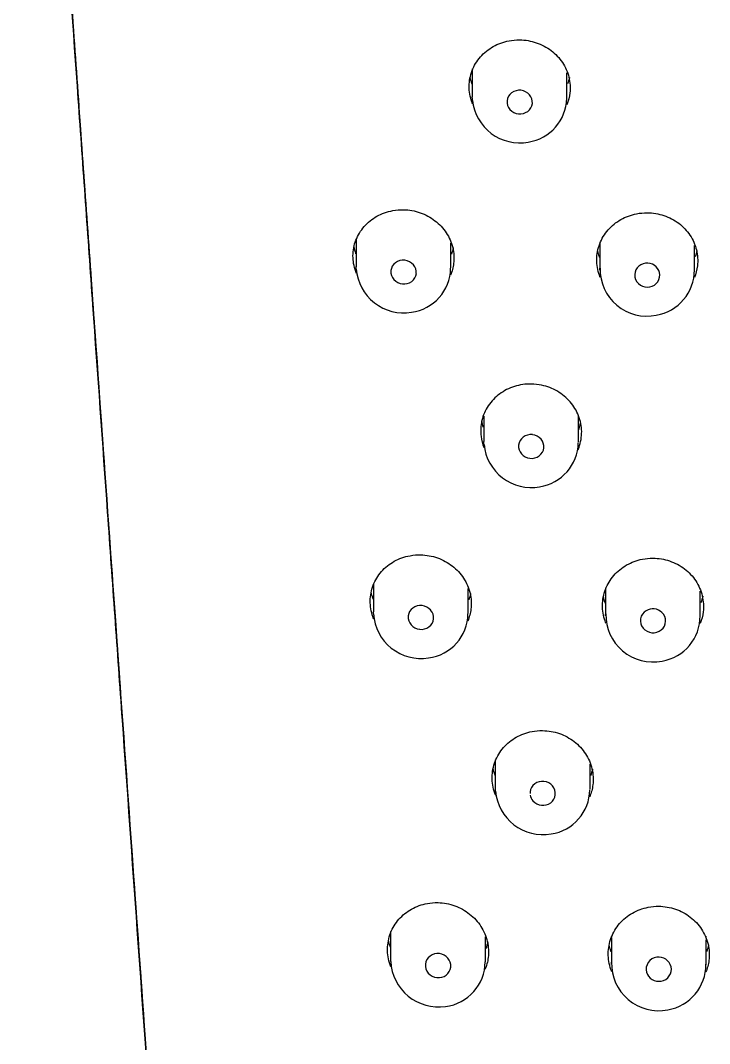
# Model space of a CAD drawing. Header units: millimetres. Extents: x -60 to 7633, y -2614 to 2146.
# Drawn here: x 1334.53 to 1356.37, y -818.55 to -786.14 of the extents above; entities that cross this region are included whole.
import ezdxf

# ---------------------------------------------------------------- set-up
doc = ezdxf.new("R2010")
doc.units = ezdxf.units.MM
doc.layers.get('0').update_dxf_attribs({"color": 250})

msp = doc.modelspace()

# ---------------------------------------------------------------- linework, layer by layer
at = {"linetype": 'Continuous'}
for p, q in [((1348.849, -787.673), (1348.849, -788.565)), ((1351.849, -788.588), (1351.849, -787.801)), ((1345.168, -793.091), (1345.168, -793.942)), ((1352.891, -793.168), (1352.891, -794.054)), ((1348.168, -793.981), (1348.168, -793.197)), ((1355.891, -794.066), (1355.891, -793.275)), ((1349.214, -798.675), (1349.214, -799.476)), ((1352.214, -799.503), (1352.214, -798.663)), ((1345.715, -803.978), (1345.715, -804.882)), ((1348.715, -804.928), (1348.715, -804.143)), ((1353.073, -804.121), (1353.073, -805.007)), ((1356.073, -805.02), (1356.073, -804.227)), ((1349.578, -809.571), (1349.578, -810.466)), ((1352.578, -810.497), (1352.578, -809.706)), ((1346.262, -815.004), (1346.262, -815.912)), ((1349.262, -815.964), (1349.262, -815.176)), ((1353.256, -815.191), (1353.256, -816.047)), ((1356.256, -816.062), (1356.256, -815.266))]:
    msp.add_line(p, q, dxfattribs=at)
for centre, radius, start, end in [((1350.313, -788.724), 0.364, 126.6102, 173.5723), ((1350.343, -788.77), 0.419, 83.525, 126.1981), ((1350.345, -788.775), 0.424, 41.65, 83.8481), ((1350.41, -788.575), 1.434, 278.476, 358.7338), ((1350.386, -788.737), 0.367, 354.7849, 41.4053), ((1350.347, -788.521), 1.498, 185.7491, 280.5502), ((1350.318, -788.717), 0.368, 174.8199, 221.3905), ((1350.358, -788.679), 0.424, 221.6037, 263.8134), ((1350.391, -788.73), 0.363, 306.4867, 353.6255), ((1350.359, -788.682), 0.42, 263.6111, 306.077), ((1346.627, -794.106), 0.36, 126.3742, 173.882), ((1346.66, -794.156), 0.419, 83.2952, 125.8991), ((1346.661, -794.169), 0.432, 41.9828, 83.6893), ((1354.393, -794.235), 0.404, 15.5609, 97.5483), ((1346.675, -793.899), 1.506, 184.4283, 279.3814), ((1346.639, -794.098), 0.371, 175.2484, 221.7864), ((1346.737, -793.971), 1.426, 277.3879, 359.1778), ((1346.706, -794.127), 0.37, 355.2097, 41.8074), ((1354.38, -794.024), 1.483, 178.6256, 281.6074), ((1354.371, -794.211), 0.378, 94.692, 189.2638), ((1354.416, -794.207), 0.375, 279.6795, 12.3867), ((1354.445, -794.055), 1.44, 279.3398, 0.3571), ((1346.684, -794.058), 0.431, 221.9107, 263.6326), ((1346.684, -794.068), 0.421, 263.3711, 305.7894), ((1346.718, -794.12), 0.36, 306.2824, 353.9179), ((1354.391, -794.182), 0.404, 192.8245, 282.5611), ((1350.681, -799.637), 0.368, 126.7106, 173.368), ((1350.708, -799.679), 0.418, 83.5844, 126.3157), ((1350.71, -799.683), 0.421, 41.3772, 83.8591), ((1350.715, -799.437), 1.501, 185.3189, 280.2554), ((1350.684, -799.629), 0.37, 174.5563, 221.0576), ((1350.772, -799.493), 1.436, 278.4127, 358.8985), ((1350.747, -799.647), 0.37, 354.5201, 41.0747), ((1350.721, -799.595), 0.421, 221.3169, 263.809), ((1350.722, -799.597), 0.419, 263.6581, 306.2133), ((1350.751, -799.64), 0.367, 306.616, 353.4117), ((1347.18, -805.049), 0.365, 126.5141, 173.5686), ((1347.208, -805.093), 0.417, 83.3341, 126.0676), ((1347.21, -805.104), 0.428, 41.5296, 83.6676), ((1347.249, -805.067), 0.373, 354.7852, 41.2836), ((1354.54, -805.158), 0.366, 120.4547, 219.7728), ((1354.571, -805.2), 0.418, 46.8022, 121.1827), ((1347.227, -804.844), 1.511, 183.7085, 278.9001), ((1347.19, -805.042), 0.374, 174.8404, 221.2535), ((1347.283, -804.921), 1.427, 277.1644, 359.4124), ((1347.258, -805.06), 0.365, 306.4451, 353.5776), ((1354.566, -804.98), 1.486, 178.4336, 281.4479), ((1354.608, -805.163), 0.366, 308.4229, 47.0573), ((1354.623, -805.012), 1.445, 279.4675, 0.4952), ((1347.229, -805.005), 0.427, 221.4576, 263.5914), ((1347.229, -805.014), 0.419, 263.407, 305.9713), ((1354.577, -805.124), 0.416, 220.173, 308.4861), ((1351.051, -810.628), 0.373, 126.9728, 173.2337), ((1351.074, -810.664), 0.416, 83.6283, 126.5788), ((1351.075, -810.666), 0.418, 40.9668, 83.8355), ((1351.084, -810.432), 1.504, 184.7809, 279.9336), ((1351.054, -810.621), 0.375, 174.3132, 181.5562), ((1351.054, -810.621), 0.375, 189.1293, 220.5893), ((1351.11, -810.629), 0.372, 306.8825, 353.2574), ((1351.134, -810.49), 1.439, 278.3751, 359.089), ((1351.107, -810.636), 0.374, 354.2638, 40.6274), ((1351.085, -810.591), 0.418, 220.8999, 263.7694), ((1351.085, -810.592), 0.417, 263.7121, 306.4798), ((1347.733, -816.08), 0.371, 126.8442, 173.3136), ((1347.757, -816.117), 0.415, 83.3544, 126.4023), ((1347.757, -816.125), 0.423, 40.925, 83.5921), ((1347.79, -816.095), 0.378, 354.3682, 40.6269), ((1354.746, -816.208), 0.39, 86.1034, 181.2082), ((1354.762, -816.214), 0.395, 2.8186, 88.4446), ((1347.779, -815.88), 1.516, 182.7871, 278.3808), ((1347.742, -816.074), 0.379, 174.4351, 220.5754), ((1347.827, -815.961), 1.429, 276.9349, 359.6896), ((1347.798, -816.089), 0.371, 306.7409, 353.3027), ((1354.752, -816.026), 1.49, 178.1935, 281.2619), ((1354.767, -816.195), 0.389, 268.7074, 0.0915), ((1354.8, -816.057), 1.45, 279.6324, 0.6656), ((1347.774, -816.044), 0.423, 220.8534, 263.5001), ((1347.774, -816.051), 0.416, 263.4363, 306.2741), ((1354.752, -816.187), 0.397, 184.158, 270.951)]:
    msp.add_arc(centre, radius, start, end, dxfattribs=at)
for points, knots in [([(1339.206, -828.649), (1339.198, -828.539), (1339.19, -828.429), (1339.143, -827.759), (1339.083, -826.918), (1339.024, -826.079), (1338.984, -825.519), (1338.964, -825.24), (1338.865, -823.842), (1338.786, -822.726), (1338.549, -819.383), (1338.392, -817.161), (1338.077, -812.73), (1337.92, -810.52), (1337.685, -807.215), (1337.567, -805.564), (1337.45, -803.917), (1337.372, -802.819), (1337.333, -802.27), (1337.138, -799.529), (1336.905, -796.248), (1336.673, -792.978), (1336.557, -791.345), (1336.518, -790.801), (1336.441, -789.713), (1336.248, -786.995), (1336.056, -784.285), (1335.749, -779.957), (1335.519, -776.717), (1335.291, -773.485), (1335.138, -771.332), (1335.062, -770.257), (1334.911, -768.107), (1334.835, -767.033), (1334.683, -764.886), (1334.608, -763.814), (1334.532, -762.742)], [0.6859691, 0.6859691, 0.6859691, 0.6859691, 0.6875, 0.6875, 0.6953125, 0.6992188, 0.6992188, 0.703125, 0.703125, 0.71875, 0.71875, 0.75, 0.75, 0.78125, 0.78125, 0.796875, 0.8046875, 0.8046875, 0.8125, 0.8125, 0.84375, 0.859375, 0.859375, 0.8671875, 0.8671875, 0.875, 0.90625, 0.90625, 0.9375, 0.953125, 0.953125, 0.96875, 0.96875, 0.984375, 0.984375, 1, 1, 1, 1]), ([(1334.542, -762.881), (1334.573, -763.313), (1334.625, -764.05), (1334.707, -765.211), (1334.78, -766.244), (1334.843, -767.148), (1334.897, -767.912), (1334.944, -768.568), (1334.986, -769.163), (1335.027, -769.749), (1335.106, -770.863), (1335.222, -772.51), (1335.509, -776.562), (1335.91, -782.227), (1336.428, -789.521), (1336.911, -796.315), (1337.379, -802.89), (1337.83, -809.237), (1338.286, -815.638), (1338.74, -822.042), (1339.06, -826.55), (1339.209, -828.656), (1339.209, -828.665)], [0.0015909, 0.0015909, 0.0015909, 0.0015909, 0.0202619, 0.0384188, 0.0544708, 0.0684181, 0.0802608, 0.0898664, 0.0987998, 0.1078382, 0.1169815, 0.1503843, 0.1840266, 0.3041776, 0.4114569, 0.51874, 0.6145278, 0.7103176, 0.8061038, 0.9018928, 0.9996462, 1, 1, 1, 1]), ([(1334.546, -762.919), (1335.15, -771.487), (1335.759, -780.1), (1336.992, -797.466), (1337.615, -806.222), (1338.873, -823.937), (1339.508, -832.89), (1340.581, -848.283), (1341.019, -854.656), (1341.448, -861.064)], [0, 0, 0, 0, 0.125, 0.125, 0.25, 0.25, 0.375, 0.375, 0.4622344, 0.4622344, 0.4622344, 0.4622344]), ([(1348.862, -788.787), (1348.852, -788.765), (1348.844, -788.743), (1348.835, -788.72), (1348.778, -788.561), (1348.748, -788.391), (1348.749, -788.224), (1348.751, -788.056), (1348.783, -787.887), (1348.843, -787.73), (1348.903, -787.573), (1348.994, -787.424), (1349.106, -787.295), (1349.22, -787.165), (1349.359, -787.053), (1349.512, -786.967), (1349.665, -786.881), (1349.836, -786.818), (1350.012, -786.785), (1350.123, -786.764), (1350.236, -786.754), (1350.349, -786.755)], [0.6898296, 0.6898296, 0.6898296, 0.6898296, 0.69739, 0.69739, 0.69739, 0.7509213, 0.7509213, 0.7509213, 0.8046083, 0.8046083, 0.8046083, 0.8584792, 0.8584792, 0.8584792, 0.9124582, 0.9124582, 0.9124582, 0.9664006, 0.9664006, 0.9664006, 1, 1, 1, 1]), ([(1350.349, -786.755), (1350.528, -786.757), (1350.709, -786.788), (1350.877, -786.845), (1351.046, -786.902), (1351.207, -786.987), (1351.346, -787.093), (1351.486, -787.198), (1351.608, -787.328), (1351.703, -787.47), (1351.799, -787.613), (1351.869, -787.772), (1351.909, -787.936), (1351.949, -788.1), (1351.959, -788.272), (1351.939, -788.438), (1351.924, -788.565), (1351.891, -788.691), (1351.842, -788.81)], [0, 0, 0, 0, 0.0534797, 0.0534797, 0.0534797, 0.1069618, 0.1069618, 0.1069618, 0.160417, 0.160417, 0.160417, 0.2139466, 0.2139466, 0.2139466, 0.2676127, 0.2676127, 0.2676127, 0.3083906, 0.3083906, 0.3083906, 0.3083906]), ([(1348.845, -788.159), (1348.842, -788.151), (1348.839, -788.142), (1348.835, -788.134), (1348.813, -788.073), (1348.795, -788.01), (1348.782, -787.947)], [0.6945246, 0.6945246, 0.6945246, 0.6945246, 0.6973892, 0.6973892, 0.6973892, 0.71787151, 0.71787151, 0.71787151, 0.71787151]), ([(1345.179, -794.157), (1345.17, -794.135), (1345.162, -794.113), (1345.154, -794.091), (1345.096, -793.931), (1345.067, -793.761), (1345.068, -793.594), (1345.069, -793.427), (1345.101, -793.258), (1345.161, -793.103), (1345.221, -792.946), (1345.311, -792.797), (1345.423, -792.67), (1345.536, -792.541), (1345.674, -792.429), (1345.827, -792.344), (1345.98, -792.259), (1346.152, -792.197), (1346.328, -792.165), (1346.439, -792.145), (1346.554, -792.135), (1346.668, -792.137)], [0.690123, 0.690123, 0.690123, 0.690123, 0.6974449, 0.6974449, 0.6974449, 0.7507746, 0.7507746, 0.7507746, 0.8042319, 0.8042319, 0.8042319, 0.8579713, 0.8579713, 0.8579713, 0.911984, 0.911984, 0.911984, 0.9660927, 0.9660927, 0.9660927, 1, 1, 1, 1]), ([(1346.668, -792.137), (1346.846, -792.141), (1347.027, -792.173), (1347.196, -792.232), (1347.365, -792.29), (1347.526, -792.377), (1347.666, -792.484), (1347.805, -792.591), (1347.928, -792.721), (1348.023, -792.865), (1348.118, -793.009), (1348.188, -793.169), (1348.228, -793.333), (1348.267, -793.497), (1348.278, -793.669), (1348.258, -793.836), (1348.243, -793.965), (1348.209, -794.092), (1348.159, -794.213)], [0, 0, 0, 0, 0.0535286, 0.0535286, 0.0535286, 0.1070654, 0.1070654, 0.1070654, 0.1604914, 0.1604914, 0.1604914, 0.2138933, 0.2138933, 0.2138933, 0.2673874, 0.2673874, 0.2673874, 0.3088105, 0.3088105, 0.3088105, 0.3088105]), ([(1352.904, -794.284), (1352.894, -794.26), (1352.885, -794.237), (1352.877, -794.213), (1352.819, -794.053), (1352.79, -793.882), (1352.791, -793.714), (1352.793, -793.546), (1352.825, -793.375), (1352.886, -793.217), (1352.947, -793.059), (1353.037, -792.909), (1353.151, -792.779), (1353.264, -792.649), (1353.403, -792.536), (1353.556, -792.449), (1353.709, -792.362), (1353.88, -792.299), (1354.056, -792.265), (1354.166, -792.243), (1354.279, -792.233), (1354.391, -792.233)], [0.6897377, 0.6897377, 0.6897377, 0.6897377, 0.6977121, 0.6977121, 0.6977121, 0.751356, 0.751356, 0.751356, 0.8050897, 0.8050897, 0.8050897, 0.8589156, 0.8589156, 0.8589156, 0.9127773, 0.9127773, 0.9127773, 0.9665858, 0.9665858, 0.9665858, 1, 1, 1, 1]), ([(1354.391, -792.233), (1354.57, -792.234), (1354.751, -792.264), (1354.92, -792.321), (1355.088, -792.377), (1355.249, -792.461), (1355.389, -792.567), (1355.529, -792.672), (1355.651, -792.802), (1355.746, -792.944), (1355.841, -793.087), (1355.912, -793.247), (1355.951, -793.411), (1355.991, -793.576), (1356.001, -793.749), (1355.981, -793.916), (1355.966, -794.042), (1355.933, -794.166), (1355.885, -794.284)], [0, 0, 0, 0, 0.0535556, 0.0535556, 0.0535556, 0.1071107, 0.1071107, 0.1071107, 0.1606795, 0.1606795, 0.1606795, 0.2143273, 0.2143273, 0.2143273, 0.268066, 0.268066, 0.268066, 0.3082201, 0.3082201, 0.3082201, 0.3082201]), ([(1350.714, -797.659), (1350.534, -797.657), (1350.353, -797.684), (1350.184, -797.737), (1350.014, -797.791), (1349.853, -797.872), (1349.714, -797.976), (1349.574, -798.079), (1349.451, -798.207), (1349.356, -798.349), (1349.261, -798.491), (1349.191, -798.651), (1349.152, -798.816), (1349.113, -798.98), (1349.104, -799.154), (1349.125, -799.323), (1349.14, -799.441), (1349.17, -799.56), (1349.215, -799.673)], [0, 0, 0, 0, 0.0537833, 0.0537833, 0.0537833, 0.1075598, 0.1075598, 0.1075598, 0.1614317, 0.1614317, 0.1614317, 0.2153506, 0.2153506, 0.2153506, 0.2691929, 0.2691929, 0.2691929, 0.3071177, 0.3071177, 0.3071177, 0.3071177]), ([(1352.199, -799.748), (1352.21, -799.722), (1352.22, -799.696), (1352.23, -799.669), (1352.287, -799.509), (1352.316, -799.337), (1352.314, -799.168), (1352.311, -798.999), (1352.278, -798.827), (1352.216, -798.668), (1352.155, -798.508), (1352.063, -798.357), (1351.949, -798.225), (1351.836, -798.093), (1351.697, -797.978), (1351.544, -797.889), (1351.391, -797.799), (1351.22, -797.734), (1351.045, -797.696), (1350.937, -797.673), (1350.825, -797.661), (1350.714, -797.659)], [0.6896324, 0.6896324, 0.6896324, 0.6896324, 0.6985862, 0.6985862, 0.6985862, 0.7523881, 0.7523881, 0.7523881, 0.8061398, 0.8061398, 0.8061398, 0.8598177, 0.8598177, 0.8598177, 0.9134142, 0.9134142, 0.9134142, 0.9669551, 0.9669551, 0.9669551, 1, 1, 1, 1]), ([(1345.7, -805.03), (1345.643, -804.869), (1345.614, -804.697), (1345.615, -804.528), (1345.617, -804.36), (1345.649, -804.191), (1345.709, -804.034), (1345.77, -803.877), (1345.86, -803.729), (1345.972, -803.601), (1346.085, -803.472), (1346.223, -803.361), (1346.375, -803.276), (1346.528, -803.191), (1346.7, -803.13), (1346.876, -803.098), (1346.987, -803.077), (1347.101, -803.068), (1347.215, -803.071)], [0.6979896, 0.6979896, 0.6979896, 0.6979896, 0.7513345, 0.7513345, 0.7513345, 0.8046659, 0.8046659, 0.8046659, 0.8582044, 0.8582044, 0.8582044, 0.9120438, 0.9120438, 0.9120438, 0.9660858, 0.9660858, 0.9660858, 1, 1, 1, 1]), ([(1347.215, -803.071), (1347.394, -803.075), (1347.576, -803.108), (1347.745, -803.168), (1347.914, -803.227), (1348.075, -803.315), (1348.215, -803.424), (1348.355, -803.532), (1348.477, -803.665), (1348.572, -803.81), (1348.667, -803.955), (1348.737, -804.117), (1348.776, -804.283), (1348.815, -804.448), (1348.825, -804.622), (1348.805, -804.79), (1348.789, -804.919), (1348.755, -805.047), (1348.705, -805.168)], [0, 0, 0, 0, 0.0536898, 0.0536898, 0.0536898, 0.1073889, 0.1073889, 0.1073889, 0.1609558, 0.1609558, 0.1609558, 0.2144206, 0.2144206, 0.2144206, 0.2678819, 0.2678819, 0.2678819, 0.3091214, 0.3091214, 0.3091214, 0.3091214]), ([(1353.087, -805.24), (1353.077, -805.216), (1353.067, -805.192), (1353.058, -805.167), (1353.001, -805.006), (1352.972, -804.834), (1352.973, -804.664), (1352.975, -804.495), (1353.008, -804.324), (1353.069, -804.165), (1353.129, -804.006), (1353.22, -803.855), (1353.333, -803.725), (1353.447, -803.594), (1353.585, -803.481), (1353.738, -803.393), (1353.891, -803.306), (1354.062, -803.243), (1354.238, -803.208), (1354.348, -803.187), (1354.461, -803.176), (1354.573, -803.177)], [0.6897783, 0.6897783, 0.6897783, 0.6897783, 0.6979565, 0.6979565, 0.6979565, 0.7515939, 0.7515939, 0.7515939, 0.8052592, 0.8052592, 0.8052592, 0.8589861, 0.8589861, 0.8589861, 0.9127678, 0.9127678, 0.9127678, 0.9665546, 0.9665546, 0.9665546, 1, 1, 1, 1]), ([(1354.573, -803.177), (1354.752, -803.178), (1354.934, -803.208), (1355.102, -803.265), (1355.271, -803.322), (1355.432, -803.408), (1355.572, -803.514), (1355.712, -803.621), (1355.834, -803.751), (1355.929, -803.895), (1356.024, -804.039), (1356.094, -804.201), (1356.134, -804.366), (1356.173, -804.532), (1356.183, -804.706), (1356.163, -804.875), (1356.147, -805.001), (1356.115, -805.127), (1356.066, -805.246)], [0, 0, 0, 0, 0.0536392, 0.0536392, 0.0536392, 0.107279, 0.107279, 0.107279, 0.160913, 0.160913, 0.160913, 0.2145734, 0.2145734, 0.2145734, 0.2682707, 0.2682707, 0.2682707, 0.3085259, 0.3085259, 0.3085259, 0.3085259]), ([(1345.71, -804.471), (1345.707, -804.462), (1345.703, -804.452), (1345.7, -804.442), (1345.678, -804.381), (1345.661, -804.319), (1345.647, -804.256)], [0.69473602, 0.69473602, 0.69473602, 0.69473602, 0.69799611, 0.69799611, 0.69799611, 0.71806007, 0.71806007, 0.71806007, 0.71806007]), ([(1353.069, -804.61), (1353.065, -804.601), (1353.062, -804.591), (1353.058, -804.582), (1353.036, -804.52), (1353.019, -804.457), (1353.005, -804.393)], [0.69482731, 0.69482731, 0.69482731, 0.69482731, 0.69795625, 0.69795625, 0.69795625, 0.71844719, 0.71844719, 0.71844719, 0.71844719]), ([(1349.59, -810.693), (1349.58, -810.669), (1349.571, -810.645), (1349.563, -810.621), (1349.506, -810.459), (1349.477, -810.286), (1349.479, -810.116), (1349.48, -809.946), (1349.513, -809.775), (1349.574, -809.617), (1349.634, -809.458), (1349.725, -809.308), (1349.838, -809.179), (1349.951, -809.049), (1350.089, -808.936), (1350.242, -808.85), (1350.395, -808.764), (1350.566, -808.701), (1350.741, -808.668), (1350.852, -808.647), (1350.965, -808.638), (1351.078, -808.64)], [0.6901779, 0.6901779, 0.6901779, 0.6901779, 0.6981237, 0.6981237, 0.6981237, 0.7516779, 0.7516779, 0.7516779, 0.8051971, 0.8051971, 0.8051971, 0.8587943, 0.8587943, 0.8587943, 0.9125321, 0.9125321, 0.9125321, 0.9663791, 0.9663791, 0.9663791, 1, 1, 1, 1]), ([(1351.078, -808.64), (1351.257, -808.642), (1351.439, -808.674), (1351.608, -808.733), (1351.777, -808.792), (1351.938, -808.879), (1352.078, -808.987), (1352.218, -809.095), (1352.34, -809.227), (1352.435, -809.373), (1352.53, -809.518), (1352.6, -809.681), (1352.639, -809.847), (1352.679, -810.014), (1352.688, -810.188), (1352.668, -810.357), (1352.652, -810.486), (1352.619, -810.613), (1352.569, -810.734)], [0, 0, 0, 0, 0.0537034, 0.0537034, 0.0537034, 0.107411, 0.107411, 0.107411, 0.1610602, 0.1610602, 0.1610602, 0.2146708, 0.2146708, 0.2146708, 0.2682814, 0.2682814, 0.2682814, 0.3090634, 0.3090634, 0.3090634, 0.3090634]), ([(1349.574, -810.064), (1349.57, -810.054), (1349.566, -810.045), (1349.563, -810.035), (1349.541, -809.973), (1349.523, -809.91), (1349.51, -809.846)], [0.69487498, 0.69487498, 0.69487498, 0.69487498, 0.69812754, 0.69812754, 0.69812754, 0.71848421, 0.71848421, 0.71848421, 0.71848421]), ([(1346.272, -816.128), (1346.262, -816.105), (1346.253, -816.081), (1346.245, -816.057), (1346.189, -815.894), (1346.16, -815.72), (1346.162, -815.55), (1346.165, -815.38), (1346.198, -815.21), (1346.258, -815.053), (1346.319, -814.895), (1346.409, -814.746), (1346.522, -814.618), (1346.634, -814.49), (1346.773, -814.378), (1346.925, -814.294), (1347.077, -814.209), (1347.248, -814.148), (1347.424, -814.116), (1347.535, -814.096), (1347.649, -814.088), (1347.762, -814.091)], [0.6909076, 0.6909076, 0.6909076, 0.6909076, 0.6986503, 0.6986503, 0.6986503, 0.7520994, 0.7520994, 0.7520994, 0.8053533, 0.8053533, 0.8053533, 0.85868, 0.85868, 0.85868, 0.9122865, 0.9122865, 0.9122865, 0.9661838, 0.9661838, 0.9661838, 1, 1, 1, 1]), ([(1347.762, -814.091), (1347.942, -814.095), (1348.124, -814.129), (1348.293, -814.19), (1348.462, -814.251), (1348.624, -814.34), (1348.764, -814.451), (1348.904, -814.561), (1349.026, -814.696), (1349.121, -814.843), (1349.216, -814.99), (1349.285, -815.154), (1349.324, -815.322), (1349.363, -815.489), (1349.372, -815.665), (1349.351, -815.834), (1349.335, -815.963), (1349.301, -816.091), (1349.251, -816.212)], [0, 0, 0, 0, 0.0538673, 0.0538673, 0.0538673, 0.1077432, 0.1077432, 0.1077432, 0.1614929, 0.1614929, 0.1614929, 0.2150861, 0.2150861, 0.2150861, 0.268579, 0.268579, 0.268579, 0.3093994, 0.3093994, 0.3093994, 0.3093994]), ([(1353.269, -816.285), (1353.259, -816.261), (1353.249, -816.235), (1353.24, -816.21), (1353.183, -816.047), (1353.154, -815.873), (1353.156, -815.702), (1353.158, -815.531), (1353.19, -815.358), (1353.251, -815.198), (1353.312, -815.038), (1353.403, -814.887), (1353.516, -814.755), (1353.63, -814.624), (1353.768, -814.51), (1353.921, -814.422), (1354.074, -814.335), (1354.245, -814.271), (1354.42, -814.237)], [0.6898129, 0.6898129, 0.6898129, 0.6898129, 0.6981629, 0.6981629, 0.6981629, 0.7518454, 0.7518454, 0.7518454, 0.8054907, 0.8054907, 0.8054907, 0.8591414, 0.8591414, 0.8591414, 0.9128342, 0.9128342, 0.9128342, 0.9665676, 0.9665676, 0.9665676, 0.9665676]), ([(1354.756, -814.205), (1354.935, -814.207), (1355.116, -814.238), (1355.285, -814.295), (1355.454, -814.353), (1355.615, -814.439), (1355.755, -814.547), (1355.895, -814.654), (1356.017, -814.786), (1356.112, -814.932), (1356.207, -815.077), (1356.277, -815.24), (1356.317, -815.408), (1356.356, -815.575), (1356.366, -815.751), (1356.345, -815.921), (1356.329, -816.049), (1356.296, -816.176), (1356.247, -816.296)], [0, 0, 0, 0, 0.0537059, 0.0537059, 0.0537059, 0.1074127, 0.1074127, 0.1074127, 0.1611079, 0.1611079, 0.1611079, 0.214798, 0.214798, 0.214798, 0.2684883, 0.2684883, 0.2684883, 0.3088875, 0.3088875, 0.3088875, 0.3088875]), ([(1346.257, -815.502), (1346.253, -815.491), (1346.249, -815.48), (1346.245, -815.469), (1346.224, -815.408), (1346.207, -815.346), (1346.194, -815.284)], [0.69507884, 0.69507884, 0.69507884, 0.69507884, 0.69867026, 0.69867026, 0.69867026, 0.71846554, 0.71846554, 0.71846554, 0.71846554])]:
    msp.add_open_spline(points, degree=3, knots=knots, dxfattribs=at)
for points in [[(1351.924, -787.951), (1351.911, -788.019), (1351.893, -788.086), (1351.87, -788.151)], [(1348.853, -788.667), (1348.851, -788.633), (1348.849, -788.598), (1348.849, -788.564)], [(1345.154, -793.503), (1345.132, -793.442), (1345.114, -793.38), (1345.1, -793.317)], [(1345.163, -793.53), (1345.16, -793.521), (1345.157, -793.512), (1345.154, -793.503)], [(1348.243, -793.349), (1348.229, -793.416), (1348.211, -793.484), (1348.188, -793.549)], [(1352.877, -793.627), (1352.855, -793.566), (1352.837, -793.504), (1352.823, -793.44)], [(1355.966, -793.427), (1355.953, -793.495), (1355.935, -793.562), (1355.912, -793.628)], [(1352.887, -793.654), (1352.883, -793.645), (1352.88, -793.636), (1352.877, -793.627)], [(1345.17, -794.012), (1345.169, -793.988), (1345.168, -793.964), (1345.168, -793.94)], [(1352.891, -794.053), (1352.891, -794.032), (1352.892, -794.01), (1352.893, -793.989)], [(1349.139, -798.824), (1349.152, -798.892), (1349.17, -798.96), (1349.193, -799.027)], [(1352.23, -799.083), (1352.251, -799.024), (1352.268, -798.963), (1352.282, -798.902)], [(1352.219, -799.113), (1352.223, -799.103), (1352.226, -799.093), (1352.23, -799.083)], [(1349.217, -799.573), (1349.215, -799.54), (1349.214, -799.507), (1349.214, -799.475)], [(1348.79, -804.298), (1348.777, -804.367), (1348.759, -804.435), (1348.736, -804.501)], [(1356.148, -804.383), (1356.135, -804.452), (1356.117, -804.52), (1356.094, -804.587)], [(1345.726, -805.098), (1345.716, -805.075), (1345.708, -805.053), (1345.7, -805.03)], [(1345.717, -804.939), (1345.716, -804.92), (1345.715, -804.9), (1345.715, -804.881)], [(1353.073, -805.005), (1353.073, -804.984), (1353.074, -804.962), (1353.075, -804.941)], [(1352.653, -809.864), (1352.64, -809.934), (1352.622, -810.002), (1352.599, -810.069)], [(1349.581, -810.554), (1349.58, -810.524), (1349.579, -810.494), (1349.579, -810.464)], [(1354.42, -814.237), (1354.53, -814.215), (1354.643, -814.205), (1354.756, -814.205)], [(1356.255, -815.188), (1356.255, -815.177), (1356.255, -815.166), (1356.255, -815.156)], [(1349.338, -815.336), (1349.324, -815.406), (1349.306, -815.474), (1349.283, -815.542)], [(1353.24, -815.625), (1353.218, -815.562), (1353.2, -815.498), (1353.187, -815.433)], [(1356.331, -815.427), (1356.318, -815.497), (1356.299, -815.566), (1356.276, -815.634)], [(1353.251, -815.654), (1353.247, -815.644), (1353.244, -815.635), (1353.24, -815.625)], [(1346.263, -815.952), (1346.263, -815.938), (1346.262, -815.924), (1346.262, -815.91)], [(1353.256, -816.046), (1353.256, -816.024), (1353.256, -816.002), (1353.257, -815.98)]]:
    msp.add_open_spline(points, degree=3, dxfattribs=at)

doc.saveas('drawing.dxf')
